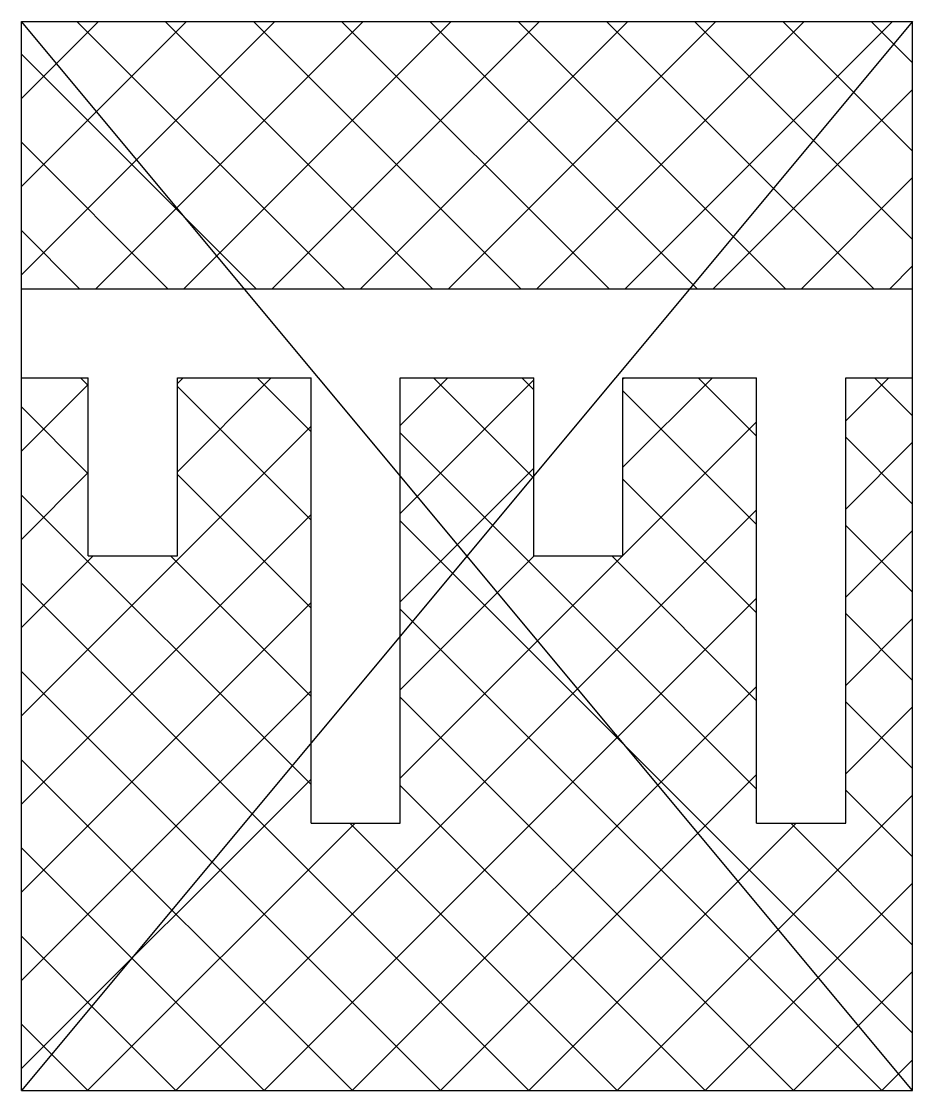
# Model space of a CAD drawing. Header units: metres. Extents: x 0 to 1, y 0 to 1.2.
import ezdxf

# ---------------------------------------------------------------- set-up
doc = ezdxf.new("R2010")
doc.units = ezdxf.units.M
doc.header["$LTSCALE"] = 0.2
pattern_1 = [(45, (1.163285, 0), (-0.0494975, 0.0494975), []), (135, (1.163285, 0), (-0.0494975, -0.0494975), [])]

msp = doc.modelspace()

# ---------------------------------------------------------------- hatches: boundary and pattern name
h = msp.add_hatch()
h.set_pattern_fill('L45L135', color=253, scale=0.07, style=0)
h.set_pattern_definition(pattern_1)
h.paths.add_polyline_path([(0, 1.2), (0, 0.9), (1, 0.9), (1, 1.2)])
h = msp.add_hatch()
h.set_pattern_fill('L45L135', color=253, scale=0.07, style=0)
h.set_pattern_definition(pattern_1)
h.paths.add_polyline_path([(1, 0), (1, 0.8), (0.925, 0.8), (0.925, 0.3), (0.825, 0.3), (0.825, 0.8), (0.675, 0.8), (0.675, 0.6), (0.575, 0.6), (0.575, 0.8), (0.425, 0.8), (0.425, 0.3), (0.325, 0.3), (0.325, 0.8), (0.175, 0.8), (0.175, 0.6), (0.075, 0.6), (0.075, 0.8), (0, 0.8), (0, 0)])

# ---------------------------------------------------------------- linework, layer by layer
for p, q in [((0, 1.2), (1, 1.2)), ((0, 0), (0, 1.2)), ((1, 0), (1, 1.2)), ((0, 0.9), (1, 0.9)), ((0, 0.8), (0.075, 0.8)), ((0.075, 0.6), (0.075, 0.8)), ((0.175, 0.8), (0.325, 0.8)), ((0.175, 0.6), (0.175, 0.8)), ((0.325, 0.3), (0.325, 0.8)), ((0.425, 0.8), (0.575, 0.8)), ((0.425, 0.3), (0.425, 0.8)), ((0.575, 0.6), (0.575, 0.8)), ((0.675, 0.8), (0.825, 0.8)), ((0.675, 0.6), (0.675, 0.8)), ((0.825, 0.3), (0.825, 0.8)), ((0.925, 0.8), (1, 0.8)), ((0.925, 0.3), (0.925, 0.8)), ((0.075, 0.6), (0.175, 0.6)), ((0.575, 0.6), (0.675, 0.6)), ((0, 0.4), (0, 0.4)), ((0.325, 0.3), (0.425, 0.3)), ((0.825, 0.3), (0.925, 0.3)), ((0, 0.15), (0, 0.15)), ((0, 0), (1, 0))]:
    msp.add_line(p, q)
for points in [[(1, 0), (0, 1.2)], [(1, 1.2), (0, 0)]]:
    msp.add_lwpolyline(points)

doc.saveas('drawing.dxf')
